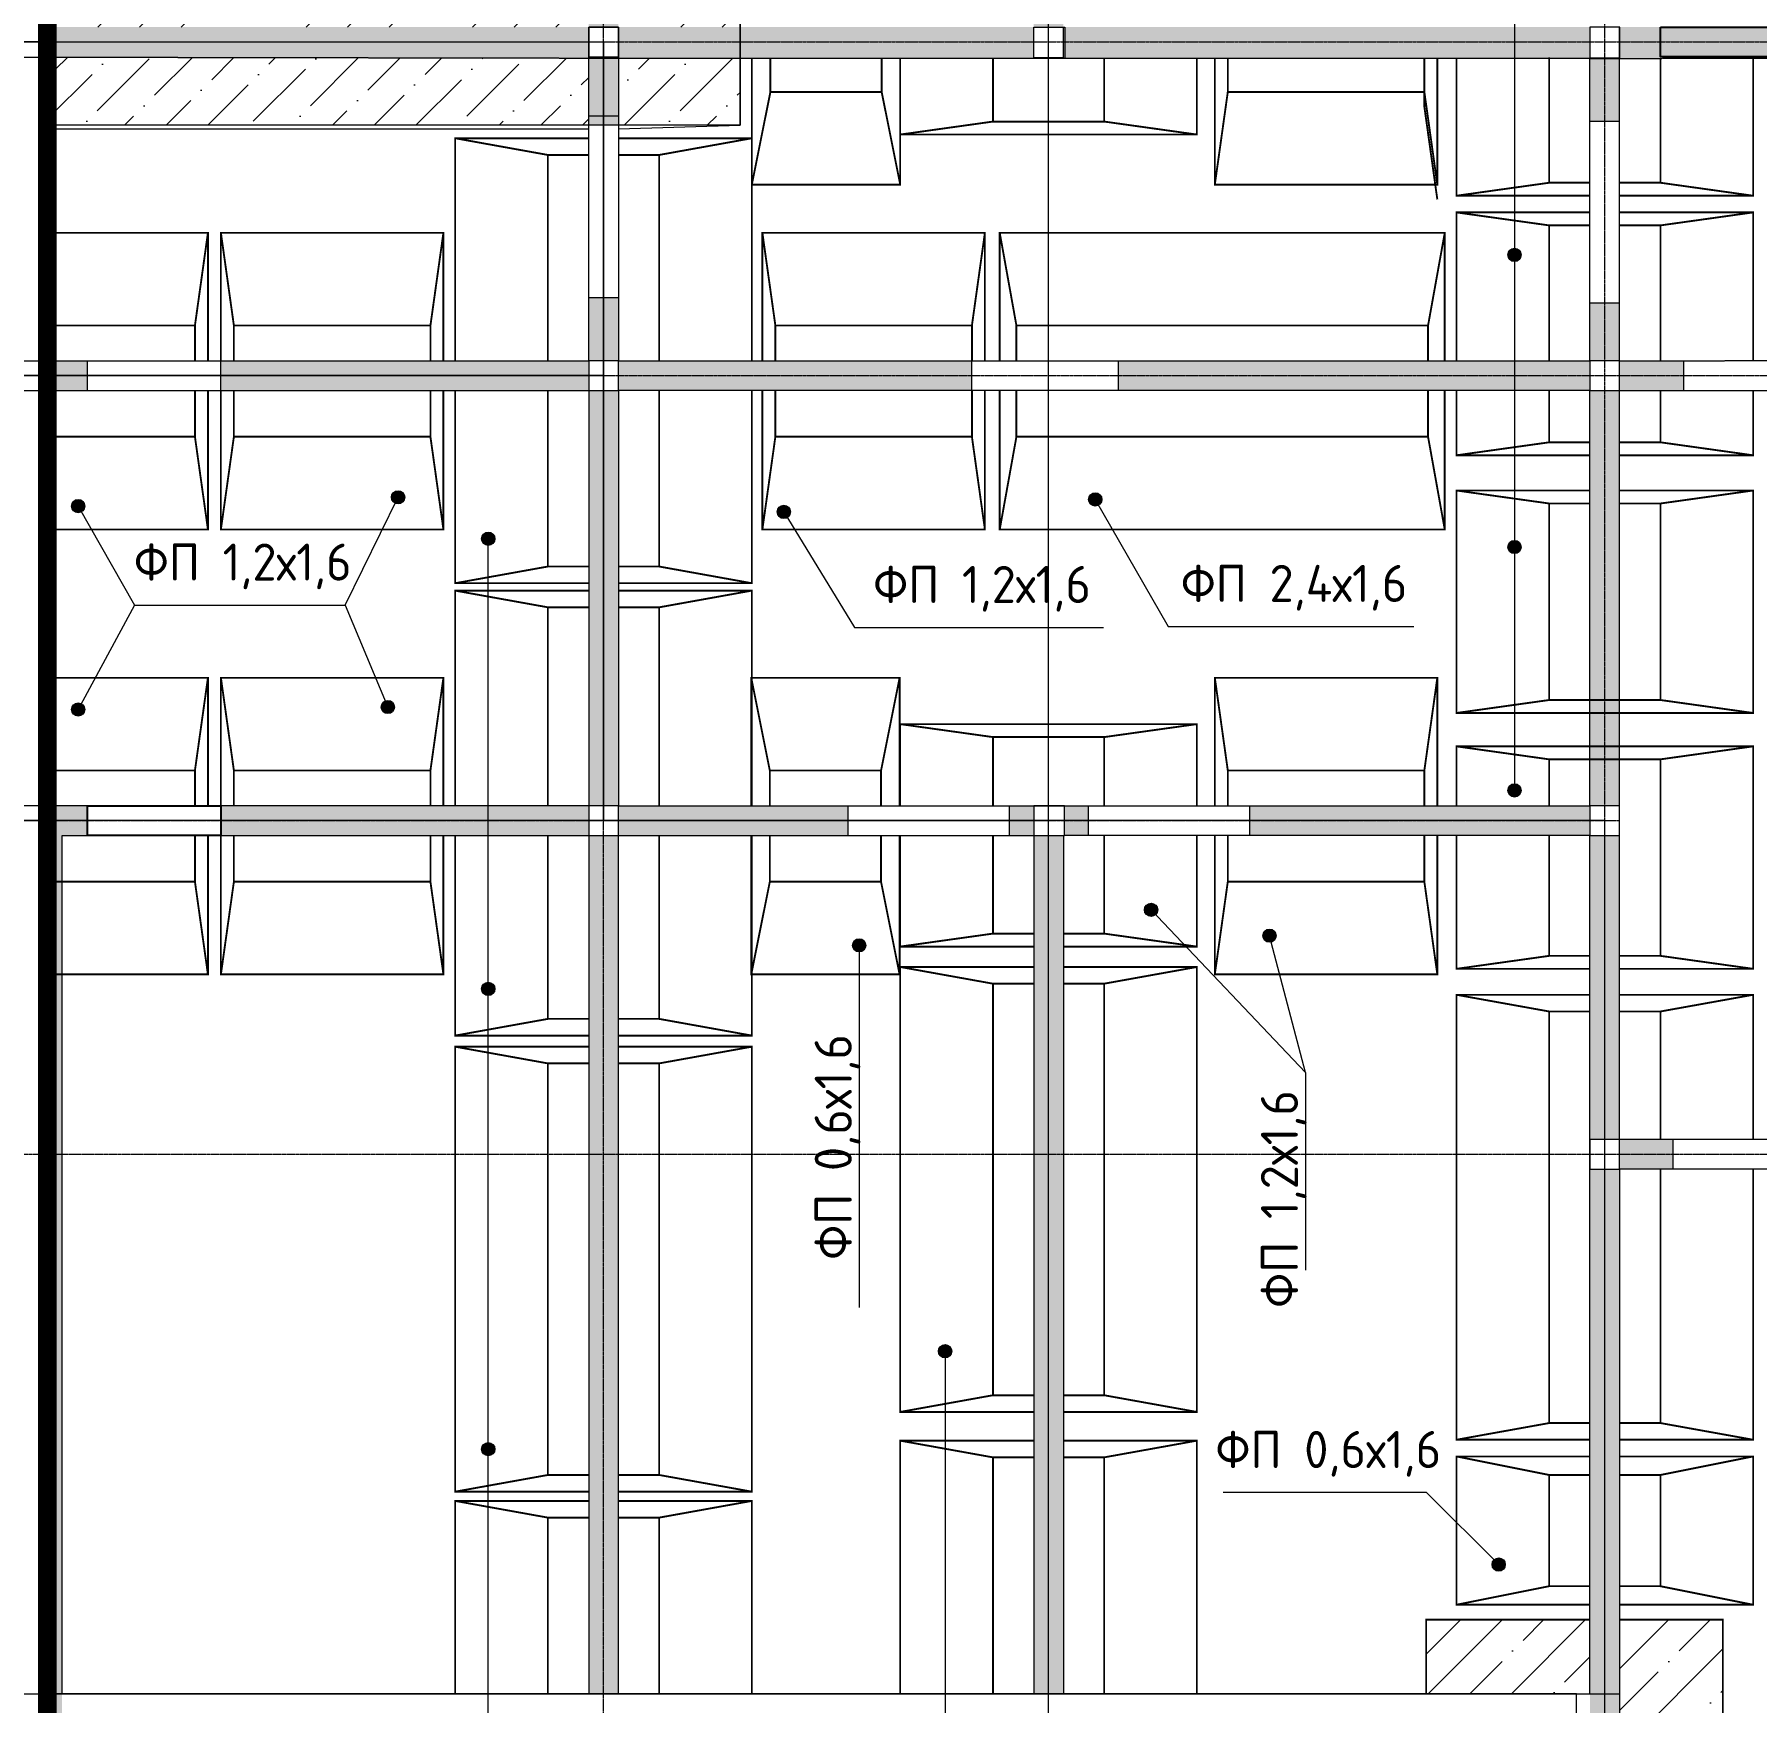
# Model space of a CAD drawing. Header units: millimetres. Extents: x -10163 to 1081624, y -5450 to 230390.
# Drawn here: x 306674 to 315962, y 9712 to 18710 of the extents above; entities that cross this region are included whole.
import ezdxf

# ---------------------------------------------------------------- set-up
doc = ezdxf.new("R2010")
doc.units = ezdxf.units.MM
doc.linetypes.add('HIDDEN', pattern=[0.375, 0.25, -0.125])
doc.linetypes.add('Штрих-пунктир', pattern=[24, 20, -1.5, 1, -1.5])
for name, color, linetype in [('0разрез', 7, 'Continuous'), ('Выноски', 130, 'Continuous'), ('заливка стен', 41, 'Continuous'), ('Кровля', 92, 'Continuous'), ('Оси 2', 253, 'Continuous'), ('Панели', 210, 'Continuous'), ('Перегородки', 150, 'Continuous'), ('Перекрытия', 100, 'Continuous'), ('Стены1', 120, 'Continuous'), ('Стыки', 100, 'Continuous'), ('Фундаменты', 40, 'Continuous')]:
    doc.layers.add(name, color=color, linetype=linetype)
doc.styles.add('ГОСТ', font='GOST Common.ttf', dxfattribs={"height": 400})

msp = doc.modelspace()

# ---------------------------------------------------------------- hatches: boundary and pattern name
at = {"layer": 'Выноски', "lineweight": 9}
h = msp.add_hatch(color=256, dxfattribs=at)
h.dxf.hatch_style = 1
h.paths.add_polyline_path([(314620.69, 17520.878, -1), (314692.179, 17520.878, -1)])
h = msp.add_hatch(color=256, dxfattribs=at)
h.dxf.hatch_style = 1
h.paths.add_polyline_path([(306873.994, 16165.967, -1), (306945.483, 16165.967, -1)])
h = msp.add_hatch(color=256, dxfattribs=at)
h.dxf.hatch_style = 1
h.paths.add_polyline_path([(308599.46, 16213.351, -1), (308670.95, 16213.351, -1)])
h = msp.add_hatch(color=256, dxfattribs=at)
h.dxf.hatch_style = 1
h.paths.add_polyline_path([(310679.595, 16134.594, -1), (310751.084, 16134.594, -1)])
h = msp.add_hatch(color=256, dxfattribs=at)
h.dxf.hatch_style = 1
h.paths.add_polyline_path([(312359.48, 16202.067, -1), (312430.969, 16202.067, -1)])
h = msp.add_hatch(color=256, dxfattribs=at)
h.dxf.hatch_style = 1
h.paths.add_polyline_path([(309085.801, 15990.03, -1), (309157.291, 15990.03, -1)])
h = msp.add_hatch(color=256, dxfattribs=at)
h.dxf.hatch_style = 1
h.paths.add_polyline_path([(314620.69, 15945.229, -1), (314692.179, 15945.229, -1)])
h = msp.add_hatch(color=256, dxfattribs=at)
h.dxf.hatch_style = 1
h.paths.add_polyline_path([(306873.994, 15069.031, -1), (306945.483, 15069.031, -1)])
h = msp.add_hatch(color=256, dxfattribs=at)
h.dxf.hatch_style = 1
h.paths.add_polyline_path([(308543.941, 15082.269, -1), (308615.431, 15082.269, -1)])
h = msp.add_hatch(color=256, dxfattribs=at)
h.dxf.hatch_style = 1
h.paths.add_polyline_path([(314620.69, 14632.578, -1), (314692.179, 14632.578, -1)])
h = msp.add_hatch(color=256, dxfattribs=at)
h.dxf.hatch_style = 1
h.paths.add_polyline_path([(312660.461, 13988.035, -1), (312731.951, 13988.035, -1)])
h = msp.add_hatch(color=256, dxfattribs=at)
h.dxf.hatch_style = 1
h.paths.add_polyline_path([(313299.319, 13848.73, -1), (313370.808, 13848.73, -1)])
h = msp.add_hatch(color=256, dxfattribs=at)
h.dxf.hatch_style = 1
h.paths.add_polyline_path([(311086.365, 13796.775, -1), (311157.854, 13796.775, -1)])
h = msp.add_hatch(color=256, dxfattribs=at)
h.dxf.hatch_style = 1
h.paths.add_polyline_path([(309085.801, 13561.741, -1), (309157.291, 13561.741, -1)])
h = msp.add_hatch(color=256, dxfattribs=at)
h.dxf.hatch_style = 1
h.paths.add_polyline_path([(311549.405, 11607.181, -1), (311620.895, 11607.181, -1)])
h = msp.add_hatch(color=256, dxfattribs=at)
h.dxf.hatch_style = 1
h.paths.add_polyline_path([(309085.801, 11079.376, -1), (309157.291, 11079.376, -1)])
h = msp.add_hatch(color=256, dxfattribs=at)
h.dxf.hatch_style = 1
h.paths.add_polyline_path([(314535.208, 10456.773, -1), (314606.698, 10456.773, -1)])
at = {"layer": 'заливка стен', "lineweight": 9}
h = msp.add_hatch(dxfattribs=at)
h.set_pattern_fill('ANSI35', color=256, scale=50)
h.paths.add_polyline_path([(315063.24, 10160), (314180, 10160), (314180, 9759.862), (315063.24, 9759.862)])
h.paths.add_polyline_path([(315780, 10160), (315223.24, 10160), (315223.24, 9414.951), (315223.24, 8550), (315780, 8550)])
h.paths.add_polyline_path([(315143.24, 8100), (314773.24, 8100), (314773.24, 8470), (314180, 8470), (314180, 7760), (315143.24, 7760)])
h.paths.add_polyline_path([(315780, 8100), (315143.24, 8100), (315143.24, 7760), (315780, 7760)])
h.paths.add_polyline_path([(314653.24, 8470), (314653.24, 9459.862), (314180, 9459.862), (314180, 8470)])
at = {"layer": 'Перегородки', "lineweight": 9}
h = msp.add_hatch(color=256, dxfattribs=at)
h.dxf.hatch_style = 1
h.paths.add_polyline_path([(307687.518, 21151.712), (306968.042, 21151.712), (306968.042, 21070), (307687.518, 21070)])
h.paths.add_polyline_path([(307687.518, 21070), (306968.042, 21070), (306968.042, 20991.806), (307687.518, 20991.806)])
h.paths.add_polyline_path([(309663.24, 21070), (307688.382, 21070), (307688.382, 20990), (309663.24, 20990)])
h.paths.add_polyline_path([(312063.24, 21155.728), (311199.729, 21156.167), (311199.729, 21070), (312063.24, 21070)])
h.paths.add_polyline_path([(312063.24, 21070), (311199.729, 21070), (311199.729, 20996.533), (312063.24, 20996.533)])
h.paths.add_polyline_path([(309663.24, 21150), (307688.382, 21152.588), (307688.382, 21070), (309663.24, 21070)])
h.paths.add_polyline_path([(306968.653, 21153.531), (306743.24, 21153.826), (306743.24, 21070), (306968.653, 21070)])
h.paths.add_polyline_path([(306968.653, 21070), (306743.24, 21070), (306743.24, 20993.531), (306968.653, 20993.531)])
h.paths.add_polyline_path([(315223.24, 30325.049), (315143.24, 30325.073), (315143.24, 29470), (315223.24, 29470)])
h.paths.add_polyline_path([(315143.24, 30325.073), (315063.24, 30325.097), (315063.24, 29470), (315143.24, 29470)])
h.paths.add_polyline_path([(318143.24, 31190), (318063.24, 31190), (318063.24, 31020), (318143.24, 31020)])
h.paths.add_polyline_path([(318223.24, 31190), (318143.24, 31190), (318143.24, 31020), (318223.24, 31020)])
h.paths.add_polyline_path([(318143.24, 30300), (318063.24, 30300), (318063.24, 29470), (318143.24, 29470)])
h.paths.add_polyline_path([(318223.24, 30300), (318143.24, 30300), (318143.24, 29470), (318223.24, 29470)])
h.paths.add_polyline_path([(318143.24, 23580), (318063.24, 23580), (318063.24, 22950), (318143.24, 22950)])
h.paths.add_polyline_path([(318223.24, 23580), (318143.24, 23580), (318143.24, 22950), (318223.24, 22950)])
h.paths.add_polyline_path([(316700, 22870), (316440, 22870), (316440, 22790), (316700, 22790)])
h.paths.add_polyline_path([(316700, 22950), (316440, 22950), (316440, 22870), (316700, 22870)])
h.paths.add_polyline_path([(313226.479, 25190), (315063.24, 25190), (315063.24, 25270), (313226.479, 25270)])
h.paths.add_polyline_path([(315063.24, 25270), (315063.24, 25350), (313226.479, 25350), (313226.479, 25270)])
h.paths.add_polyline_path([(315223.24, 25350), (315223.24, 26990), (315143.24, 26990), (315143.24, 25350)])
h.paths.add_polyline_path([(315223.24, 27070), (315223.24, 26990), (315510, 26990), (315510, 27070)])
h.paths.add_polyline_path([(315223.24, 27150), (315223.24, 27070), (315510, 27070), (315510, 27150)])
h.paths.add_polyline_path([(315143.24, 27150), (315223.24, 27150), (315223.24, 29470), (315143.24, 29470)])
h.paths.add_polyline_path([(315063.24, 27150), (315143.24, 27150), (315143.24, 29470), (315063.24, 29470)])
h.paths.add_polyline_path([(315143.24, 26990), (315063.24, 26990), (315063.24, 25350), (315143.24, 25350)])
h.paths.add_polyline_path([(318223.24, 24420), (318223.24, 26990), (318143.24, 26990), (318143.24, 24420)])
h.paths.add_polyline_path([(318223.24, 27070), (318223.24, 26990), (320400, 26990), (320400, 27070)])
h.paths.add_polyline_path([(318063.24, 27150), (318143.24, 27150), (318143.24, 29470), (318063.24, 29470)])
h.paths.add_polyline_path([(318063.24, 27070), (318063.24, 27150), (316230, 27150), (316230, 27070)])
h.paths.add_polyline_path([(318063.24, 26990), (318063.24, 27070), (316230, 27070), (316230, 26990)])
h.paths.add_polyline_path([(318143.24, 26990), (318063.24, 26990), (318063.24, 24420), (318143.24, 24420)])
h.paths.add_polyline_path([(318223.24, 27150), (318223.24, 27070), (320400, 27070), (320400, 27150)])
h.paths.add_polyline_path([(318143.24, 27150), (318223.24, 27150), (318223.24, 29470), (318143.24, 29470)])
h.paths.add_polyline_path([(309823.24, 22450), (309823.24, 22790), (309743.24, 22790), (309743.24, 22450)])
h.paths.add_polyline_path([(309823.24, 22870), (309823.24, 22790), (311730, 22790), (311730, 22870)])
h.paths.add_polyline_path([(309663.24, 22790), (309663.24, 22870), (306743.24, 22870), (306743.24, 22790)])
h.paths.add_polyline_path([(309743.24, 22790), (309663.24, 22790), (309663.24, 22450), (309743.24, 22450)])
h.paths.add_polyline_path([(315223.24, 22790), (315143.24, 22790), (315143.24, 22480.041), (315223.24, 22480)])
h.paths.add_polyline_path([(315223.24, 22870), (315223.24, 22790), (315570, 22790), (315570, 22870)])
h.paths.add_polyline_path([(315223.24, 22950), (315223.24, 22870), (315570, 22870), (315570, 22950)])
h.paths.add_polyline_path([(315063.24, 22870), (315063.24, 22950), (312520, 22950), (312520, 22870)])
h.paths.add_polyline_path([(312520, 22790), (315063.24, 22790), (315063.24, 22870), (312520, 22870)])
h.paths.add_polyline_path([(315143.24, 22790), (315063.24, 22790), (315063.082, 22480.081), (315143.24, 22480.041)])
h.paths.add_polyline_path([(315223.098, 21070), (315223.098, 20990), (316700, 20990), (316700, 21070)])
h.paths.add_polyline_path([(315143.24, 21156.841), (315223.098, 21156.841), (315223.098, 21070), (316700, 21070), (316700, 21157.368), (315223.24, 21157.368), (315223.24, 21500), (315143.24, 21500.041)])
h.paths.add_polyline_path([(315143.24, 22950), (315223.24, 22950), (315223.24, 25190), (315143.24, 25190)])
h.paths.add_polyline_path([(312222.822, 21155.647), (312222.822, 21070), (315063.24, 21070), (315063.24, 21156.841), (315143.24, 21156.841), (315143.24, 21500.041), (315062.584, 21500.082), (315062.408, 21154.203)])
h.paths.add_polyline_path([(312143.24, 21155.647), (312222.822, 21155.647), (312143.24, 21155.687)])
h.paths.add_polyline_path([(315063.24, 25190), (315063.24, 22950), (315143.24, 22950), (315143.24, 25190)])
h.paths.add_polyline_path([(309823.24, 21070), (309823.24, 20990), (310480, 20990), (310480, 21070)])
h.paths.add_polyline_path([(309743.24, 21150), (309823.24, 21150), (309823.24, 21070), (310480, 21070), (310480, 21156.533), (309823.24, 21156.867), (309823.24, 21470), (309743.24, 21470)])
h.paths.add_polyline_path([(309663.24, 21150), (309743.24, 21150), (309743.24, 21470), (309663.24, 21470)])
h.paths.add_polyline_path([(309823.24, 18750), (309823.24, 18670), (310480, 18670), (310480, 18750)])
h.paths.add_polyline_path([(309743.24, 18750), (309823.24, 18750), (309823.24, 20990), (309743.24, 20990)])
h.paths.add_polyline_path([(309663.24, 20990), (309663.24, 18750), (309743.24, 18750), (309743.24, 20990)])
h.paths.add_polyline_path([(309663.24, 18670), (309663.24, 18750), (306743.24, 18750), (306743.24, 18670)])
h.paths.add_polyline_path([(315223.098, 18750), (315223.098, 18670), (316700, 18670), (316700, 18750)])
h.paths.add_polyline_path([(312063.24, 18750), (312143.24, 18750), (312143.24, 20990), (312063.24, 20990)])
h.paths.add_polyline_path([(312063.24, 18670), (312063.24, 18750), (310480, 18750), (310480, 18670)])
h.paths.add_polyline_path([(312143.24, 18750), (312222.822, 18750), (312222.822, 18670), (315063.24, 18670), (315063.24, 18750), (312223.24, 18750), (312223.24, 20990), (315063.24, 20990), (315063.24, 21070), (312222.822, 21070), (312222.822, 20990), (312143.24, 20990)])
h = msp.add_hatch(color=256, dxfattribs=at)
h.dxf.hatch_style = 1
h.paths.add_polyline_path([(309823.24, 18670), (309823.24, 18590), (309743.24, 18590), (309743.24, 18220), (309823.24, 18220), (309823.24, 18580.829), (310480, 18580.829), (310480, 18670)])
h.paths.add_polyline_path([(309743.24, 18590), (309663.24, 18590), (309663.24, 18670), (306743.24, 18670), (306743.24, 18585.94), (309663.24, 18580.829), (309663.24, 18220), (309743.24, 18220)])
h = msp.add_hatch(color=256, dxfattribs=at)
h.dxf.hatch_style = 1
h.paths.add_polyline_path([(307679.729, 16950), (306960, 16950), (306960, 16870), (307679.729, 16870)], flags=16)
h.paths.add_polyline_path([(307679.729, 16870), (306960, 16870), (306960, 16790), (307679.729, 16790)], flags=16)
h.paths.add_polyline_path([(316700, 16950), (316440, 16949.594), (316440, 16870), (316700, 16870)])
h.paths.add_polyline_path([(316700, 16870), (316440, 16870), (316440, 16790), (316700, 16790)])
h.paths.add_polyline_path([(306960, 14550), (306743.24, 14550), (306743.24, 14470), (306960, 14470)])
h.paths.add_polyline_path([(306960, 14470), (306743.24, 14470), (306743.24, 14140), (306823.24, 14140), (306823.24, 14390), (306960, 14390)])
h.paths.add_polyline_path([(306823.24, 14140), (306743.24, 14140), (306743.24, 13640), (306823.24, 13640)])
h.paths.add_polyline_path([(306823.24, 13640), (306743.24, 13640), (306743.24, 12670), (306823.24, 12670)])
h.paths.add_polyline_path([(306823.24, 12670), (306743.24, 12670), (306743.24, 9414.951), (306823.24, 9414.951)])
h.paths.add_polyline_path([(309823.24, 12670), (309743.24, 12670), (309743.24, 9759.862), (309823.24, 9759.862)])
h.paths.add_polyline_path([(309743.24, 12670), (309663.24, 12670), (309663.24, 9759.862), (309743.24, 9759.862)])
h.paths.add_polyline_path([(312143.24, 12670), (312063.24, 12670), (312063.24, 9759.862), (312143.24, 9759.862)])
h.paths.add_polyline_path([(312223.24, 12670), (312143.24, 12670), (312143.24, 9759.862), (312223.24, 9759.862)])
h.paths.add_polyline_path([(315143.24, 14870), (315063.24, 14870), (315063.24, 14800), (315143.24, 14800)])
h.paths.add_polyline_path([(315143.24, 15050), (315063.24, 15050), (315063.24, 14870), (315143.24, 14870)])
h.paths.add_polyline_path([(315143.24, 15120), (315063.24, 15120), (315063.24, 15050), (315143.24, 15050)])
h.paths.add_polyline_path([(315223.24, 15120), (315143.24, 15120), (315143.24, 15050), (315223.24, 15050)])
h.paths.add_polyline_path([(315223.24, 15050), (315143.24, 15050), (315143.24, 14870), (315223.24, 14870)])
h.paths.add_polyline_path([(315223.24, 14870), (315143.24, 14870), (315143.24, 14800), (315223.24, 14800)])
h.paths.add_polyline_path([(318143.24, 16790), (318063.24, 16790), (318063.24, 16160), (318143.24, 16160)])
h.paths.add_polyline_path([(318223.24, 16790), (318143.24, 16790), (318143.24, 16160), (318223.24, 16160)])
h.paths.add_polyline_path([(318143.24, 8720), (318063.24, 8720), (318063.24, 8550), (318143.24, 8550)])
h.paths.add_polyline_path([(318223.24, 8720), (318143.24, 8720), (318143.24, 8550), (318223.24, 8550)])
h.paths.add_polyline_path([(309836.62, 8470), (309743.24, 8470), (309743.24, 7455.049), (309836.62, 7455.049)])
h.paths.add_polyline_path([(309836.62, 9459.862), (309743.24, 9459.862), (309743.24, 8470), (309836.62, 8470)])
h.paths.add_polyline_path([(309743.24, 9459.862), (309649.859, 9459.862), (309649.859, 8470), (309743.24, 8470)])
h.paths.add_polyline_path([(309743.24, 8470), (309649.859, 8470), (309649.859, 7455.049), (309743.24, 7455.049)])
h.paths.add_polyline_path([(315223.098, 18670), (315223.098, 18583.159), (315143.24, 18583.159), (315143.24, 18239.959), (315223.24, 18240), (315223.24, 18580.829), (316700, 18582.632), (316700, 18670)])
h.paths.add_polyline_path([(312143.24, 18584.353), (312063.24, 18584.353), (312063.24, 18670), (310480, 18670), (310480, 18580.829), (312143.24, 18580.829)])
h.paths.add_polyline_path([(312222.822, 18670), (312222.822, 18584.353), (312143.24, 18584.353), (312143.24, 18580.829), (315063.24, 18580.829), (315063.24, 18239.919), (315143.24, 18239.959), (315143.24, 18583.159), (315063.24, 18583.159), (315063.24, 18670)])
h.paths.add_polyline_path([(309823.24, 16870), (309823.24, 16790), (311730, 16790), (311730, 16870)])
h.paths.add_polyline_path([(309823.24, 16950), (309823.24, 16870), (311730, 16870), (311730, 16950)])
h.paths.add_polyline_path([(309743.24, 16950), (309823.24, 16950), (309823.24, 17290), (309743.24, 17290)])
h.paths.add_polyline_path([(309663.24, 16790), (309663.24, 16870), (306743.24, 16870), (306743.24, 16790)])
h.paths.add_polyline_path([(309663.24, 17290), (309663.24, 16950), (309743.24, 16950), (309743.24, 17290)])
h.paths.add_polyline_path([(309663.24, 16870), (309663.24, 16950), (306743.24, 16950), (306743.24, 16870)])
h.paths.add_polyline_path([(315223.24, 16790), (315143.24, 16790), (315143.24, 15120), (315223.24, 15120)])
h.paths.add_polyline_path([(315223.24, 16870), (315223.24, 16790), (315570, 16790), (315570, 16870)])
h.paths.add_polyline_path([(315223.24, 16947.696), (315223.24, 16870), (315570, 16870), (315570, 16948.237)])
h.paths.add_polyline_path([(315143.24, 16950), (315223.24, 16950), (315223.24, 17260), (315143.24, 17259.959)])
h.paths.add_polyline_path([(315063.24, 16950), (315143.24, 16950), (315143.24, 17259.959), (315063.24, 17259.919)])
h.paths.add_polyline_path([(315063.24, 16870), (315063.24, 16950), (312520, 16950), (312520, 16870)])
h.paths.add_polyline_path([(312520, 16790), (315063.24, 16790), (315063.24, 16870), (312520, 16870)])
h.paths.add_polyline_path([(315143.24, 16790), (315063.24, 16790), (315063.24, 15120), (315143.24, 15120)])
h.paths.add_polyline_path([(309663.24, 14390), (309663.24, 14470), (307679.729, 14470), (307679.729, 14390)])
h.paths.add_polyline_path([(309743.24, 14390), (309663.24, 14390), (309663.24, 12670), (309743.24, 12670)])
h.paths.add_polyline_path([(309663.24, 14550), (309743.24, 14550), (309743.24, 16790), (309663.24, 16790)])
h.paths.add_polyline_path([(309663.24, 14470), (309663.24, 14550), (307679.729, 14550), (307679.729, 14470)])
h.paths.add_polyline_path([(309823.24, 14390), (309743.24, 14390), (309743.24, 12670), (309823.24, 12670)])
h.paths.add_polyline_path([(309823.24, 14470), (309823.24, 14390), (311060, 14390), (311060, 14470)])
h.paths.add_polyline_path([(309823.24, 14550), (309823.24, 14470), (311060, 14470), (311060, 14550)])
h.paths.add_polyline_path([(309743.24, 14550), (309823.24, 14550), (309823.24, 16790), (309743.24, 16790)])
h.paths.add_polyline_path([(312223.24, 14390), (312143.24, 14390), (312143.24, 12670), (312223.24, 12670)])
h.paths.add_polyline_path([(312230, 14470), (312230, 14390), (312356.479, 14390), (312356.479, 14470)])
h.paths.add_polyline_path([(312063.24, 14470), (312063.24, 14550), (311930, 14550), (311930, 14470)])
h.paths.add_polyline_path([(311930, 14390), (312063.24, 14390), (312063.24, 14470), (311930, 14470)])
h.paths.add_polyline_path([(312143.24, 14390), (312063.24, 14390), (312063.24, 12670), (312143.24, 12670)])
h.paths.add_polyline_path([(312230, 14550), (312230, 14470), (312356.479, 14470), (312356.479, 14550)])
h.paths.add_polyline_path([(315143.24, 14550), (315223.24, 14550), (315223.24, 14800), (315143.24, 14800)])
h.paths.add_polyline_path([(315063.24, 14550), (315143.24, 14550), (315143.24, 14800), (315063.24, 14800)])
h.paths.add_polyline_path([(315063.24, 14470), (315063.24, 14550), (313226.479, 14550), (313226.479, 14470)])
h.paths.add_polyline_path([(315063.24, 14390), (315063.24, 14470), (313226.479, 14470), (313226.479, 14390)])
h.paths.add_polyline_path([(315223.24, 12750), (315223.24, 12670), (315510, 12670), (315510, 12750)])
h.paths.add_polyline_path([(315143.24, 12750), (315223.24, 12750), (315223.24, 14390), (315143.24, 14390)])
h.paths.add_polyline_path([(315063.24, 12750), (315143.24, 12750), (315143.24, 14390), (315063.24, 14390)])
h.paths.add_polyline_path([(315143.24, 12590), (315063.24, 12590), (315063.24, 9414.951), (315143.24, 9414.951)])
h.paths.add_polyline_path([(315223.24, 12590), (315143.24, 12590), (315143.24, 9414.951), (315223.24, 9414.951)])
h.paths.add_polyline_path([(315223.24, 12670), (315223.24, 12590), (315510, 12590), (315510, 12670)])
h.paths.add_polyline_path([(318223.24, 12590), (318143.24, 12590), (318143.24, 9440), (318223.24, 9440)])
h.paths.add_polyline_path([(318223.24, 12670), (318223.24, 12590), (320400, 12590), (320400, 12670)])
h.paths.add_polyline_path([(318063.24, 12750), (318143.24, 12750), (318143.24, 15320), (318063.24, 15320)])
h.paths.add_polyline_path([(318063.24, 12670), (318063.24, 12750), (316230, 12750), (316230, 12670)])
h.paths.add_polyline_path([(318063.24, 12590), (318063.24, 12670), (316230, 12670), (316230, 12590)])
h.paths.add_polyline_path([(318143.24, 12590), (318063.24, 12590), (318063.24, 9440), (318143.24, 9440)])
h.paths.add_polyline_path([(318223.24, 12750), (318223.24, 12670), (320400, 12670), (320400, 12750)])
h.paths.add_polyline_path([(318143.24, 12750), (318223.24, 12750), (318223.24, 15320), (318143.24, 15320)])
at = {"layer": 'Фундаменты', "lineweight": 9}
h = msp.add_hatch(dxfattribs=at)
h.set_pattern_fill('ANSI36', color=256, scale=50)
h.paths.add_polyline_path([(309663.24, 21520), (306743.24, 21520), (306743.24, 21153.826), (309663.24, 21150)])
h.paths.add_polyline_path([(310480, 21520), (309823.24, 21520), (309823.24, 21156.867), (310480, 21156.751)])
h.paths.add_polyline_path([(310480, 20990), (309823.24, 20990), (309823.24, 18750), (310480, 18750)])
h.paths.add_polyline_path([(310480, 18580.829), (309823.24, 18580.829), (309823.24, 18220), (310480, 18220)])
h.paths.add_polyline_path([(309663.24, 18580.829), (306743.24, 18585.94), (306743.24, 18220), (309663.24, 18220)])
h.paths.add_polyline_path([(309663.24, 20990), (306743.24, 20990), (306743.24, 18750), (309663.24, 18750)])
h.paths.add_polyline_path([(306958.333, 19577.727), (309646.818, 19577.727), (309646.818, 20351.97), (306958.333, 20351.97)], flags=16)

# ---------------------------------------------------------------- linework, layer by layer
at = {"layer": '0разрез'}
for points in [[(315443.24, 18750), (316162.969, 18750), (316162.969, 18590), (315443.24, 18590)], [(306960, 14550), (307679.729, 14550), (307679.729, 14390), (306960, 14390)]]:
    msp.add_lwpolyline(points, close=True, dxfattribs=at)
at = {"layer": 'Выноски', "lineweight": 9}
for p, q in [((314656.435, 21623.935), (314656.435, 14632.578)), ((306909.738, 16165.967), (307212.96, 15632.438)), ((308349.064, 15632.438), (308635.205, 16213.351)), ((312395.224, 16202.067), (312788.341, 15517.322)), ((310715.339, 16134.594), (311097.224, 15511.589)), ((309121.546, 8879.641), (309121.546, 15990.03)), ((307212.96, 15632.438), (306909.738, 15069.031)), ((307212.96, 15632.438), (308349.064, 15632.438)), ((308349.064, 15632.438), (308579.686, 15082.269)), ((311097.224, 15511.589), (312439.438, 15511.589)), ((312788.341, 15517.322), (314113.706, 15517.322)), ((312696.206, 13988.035), (313528.504, 13110.754)), ((313528.504, 13110.754), (313335.064, 13848.73)), ((311122.11, 13796.775), (311122.11, 11843.997)), ((313528.504, 13110.754), (313528.504, 12044.599)), ((311585.15, 11607.181), (311585.15, 8979.274)), ((314182.018, 10845.708), (313084.334, 10845.708)), ((314570.953, 10456.773), (314182.018, 10845.708))]:
    msp.add_line(p, q, dxfattribs=at)
for centre in [(314656.435, 17520.878), (306909.738, 16165.967), (308635.205, 16213.351), (310715.339, 16134.594), (312395.224, 16202.067), (309121.546, 15990.03), (314656.435, 15945.229), (306909.738, 15069.031), (308579.686, 15082.269), (314656.435, 14632.578), (312696.206, 13988.035), (313335.064, 13848.73), (311122.11, 13796.775), (309121.546, 13561.741), (311585.15, 11607.181), (309121.546, 11079.376), (314570.953, 10456.773)]:
    msp.add_circle(centre, 35.745, dxfattribs=at)
at = {"layer": 'Кровля', "lineweight": 9, "const_width": 100}
msp.add_lwpolyline([(306743.24, 32284.951), (306743.24, 7455.049)], dxfattribs=at)
at = {"layer": 'Оси 2', "linetype": 'Штрих-пунктир', "lineweight": 9}
for p, q in [((306743.24, 5368.318), (306743.24, 34020)), ((309743.24, 5368.318), (309743.24, 34020)), ((315143.24, 5368.318), (315143.24, 34020)), ((306743.24, 5368.318), (306743.24, 33970)), ((309743.24, 5368.318), (309743.24, 33970)), ((315143.24, 5368.318), (315143.24, 33970)), ((287370, 18670), (323790, 18670)), ((287370, 18670), (323790, 18670)), ((287370, 16870), (323790, 16870)), ((287370, 16870), (323790, 16870)), ((287370, 14470), (315223.24, 14470)), ((287370, 14470), (315223.24, 14470)), ((287370, 12670), (323790, 12670)), ((287370, 12670), (323790, 12670))]:
    msp.add_line(p, q, dxfattribs=at)
at = {"layer": 'Оси 2', "linetype": 'Continuous', "lineweight": 9}
for q in [(312143.24, 34020), (312143.24, 33970)]:
    msp.add_line((312143.24, 5368.318), q, dxfattribs=at)
at = {"layer": 'Панели', "linetype": 'Continuous', "lineweight": 9}
for p, q in [((309743.24, 14470), (312143.24, 14470)), ((309743.24, 14470), (312143.24, 14470)), ((315143.24, 9414.951), (315143.24, 14470))]:
    msp.add_line(p, q, dxfattribs=at)
for points in [[(304343.24, 16870), (304343.24, 18670), (309743.24, 18670), (309743.24, 16870)], [(304343.24, 14470), (304343.24, 16870), (309743.24, 16870), (309743.24, 14470)], [(306743.24, 14470), (306743.24, 7455.049), (304343.24, 7455.049), (304343.24, 14470)]]:
    msp.add_lwpolyline(points, close=True, dxfattribs=at)
for points in [[(309743.24, 16870), (309743.24, 18670)], [(315143.24, 14470), (309743.24, 14470), (309743.24, 16870)], [(306743.24, 7455.049), (306743.24, 14470)]]:
    msp.add_lwpolyline(points, dxfattribs=at)
at = {"layer": 'Перегородки', "lineweight": 9}
for p, q in [((309823.24, 18270), (309663.24, 18270)), ((315223.24, 18240), (315062.584, 18239.918)), ((309823.24, 17290), (309663.24, 17290)), ((315223.24, 17260), (315063.082, 17259.919)), ((306960, 16790), (306960, 16950)), ((307679.729, 16790), (307679.729, 16950)), ((311730, 16790), (311730, 16950)), ((312520, 16790), (312520, 16950)), ((315570, 16790), (315570, 16950)), ((306960, 14390), (306960, 14550)), ((307679.729, 14390), (307679.729, 14550)), ((311060, 14550), (311060, 14390)), ((311930, 14550), (311930, 14390)), ((312356.479, 14550), (312356.479, 14390)), ((313226.479, 14550), (313226.479, 14390)), ((315510, 12750), (315510, 12590))]:
    msp.add_line(p, q, dxfattribs=at)
at = {"layer": 'Перегородки', "linetype": 'HIDDEN', "lineweight": 9, "ltscale": 10}
for points in [[(309663.24, 18580.829), (304423.24, 18590), (304423.24, 16950), (309663.24, 16950), (309663.24, 18590)], [(315063.24, 18580.829), (309823.24, 18580.829), (309823.24, 16950), (315063.24, 16950), (315063.24, 18580.829)], [(316700, 16950), (315223.24, 16947.696), (315223.24, 18580.829), (316700, 18582.632)], [(318063.24, 16790), (318063.24, 12750), (315223.24, 12750), (315223.24, 16790), (316700, 16790)], [(318063.24, 8550), (318063.24, 12590), (315223.24, 12590), (315223.24, 9414.951)]]:
    msp.add_lwpolyline(points, dxfattribs=at)
for points in [[(309663.24, 16790), (309663.24, 14550), (304423.24, 14550), (304423.24, 16790)], [(315063.24, 14550), (315063.24, 16790), (309823.24, 16790), (309823.24, 14550)], [(309663.24, 14390), (309663.24, 9759.862), (306823.24, 9759.862), (306823.24, 14390)], [(312063.24, 14390), (312063.24, 9759.862), (309823.24, 9759.862), (309823.24, 14390)], [(315063.24, 9759.862), (315063.24, 14390), (312223.24, 14390), (312223.24, 9759.862)]]:
    msp.add_lwpolyline(points, close=True, dxfattribs=at)
at = {"layer": 'Перекрытия', "lineweight": 9, "const_width": 10}
for points in [[(304343.24, 18670), (306743.24, 18670), (306743.24, 16870), (304343.24, 16870)], [(304343.24, 16870), (306743.24, 16870), (306743.24, 14470), (304343.24, 14470)]]:
    msp.add_lwpolyline(points, close=True, dxfattribs=at)
at = {"layer": 'Стены1', "lineweight": 9}
msp.add_lwpolyline([(298863.24, 31190), (292893.24, 31190), (292893.24, 31190), (291093.24, 31190), (291093.24, 31190), (290623.24, 31190), (290623.24, 22950), (293623.24, 22950), (293623.24, 16790), (290623.24, 16790), (290623.24, 8550), (291093.24, 8550), (291093.24, 8550), (292893.24, 8550), (292893.24, 8550), (298863.24, 8550), (298863.24, 9759.862), (315223.24, 9759.862)], dxfattribs=at)
at = {"layer": 'Стыки', "lineweight": 9}
for points in [[(309663.24, 18750), (309823.24, 18750), (309823.24, 18580.829), (309663.24, 18580.829)], [(309663.24, 18590), (309823.24, 18590), (309823.24, 18750), (309663.24, 18750)], [(312063.24, 18750), (312230.444, 18750), (312230.444, 18580.829), (312063.24, 18580.829)], [(312063.24, 18750), (312222.822, 18750), (312222.822, 18584.353), (312063.24, 18584.353)], [(315062.409, 18583.159), (315223.098, 18583.159), (315223.098, 18750), (315062.409, 18750)], [(315063.24, 18580.829), (315223.977, 18580.829), (315223.977, 18750), (315063.24, 18750)], [(309823.24, 16950), (309663.24, 16950), (309663.24, 16790), (309823.24, 16790)], [(315223.24, 16950), (315063.24, 16950), (315063.24, 16790), (315223.24, 16790)], [(309663.24, 14390), (309823.24, 14390), (309823.24, 14550), (309663.24, 14550)], [(312063.24, 14390), (312230, 14390), (312230, 14550), (312063.24, 14550)], [(315063.24, 14390), (315223.24, 14390), (315223.24, 14550), (315063.24, 14550)], [(315223.24, 12750), (315063.24, 12750), (315063.24, 12590), (315223.24, 12590)]]:
    msp.add_lwpolyline(points, close=True, dxfattribs=at)
at = {"layer": 'Фундаменты', "lineweight": 9}
for points in [[(309823.24, 21540), (310480, 21540), (310480, 18220), (306743.24, 18220), (306743.24, 21540), (309663.24, 21540)], [(309823.24, 18200), (310480, 18220), (310480, 21540), (306743.24, 21520), (306743.24, 18200), (309663.24, 18200)]]:
    msp.add_lwpolyline(points, dxfattribs=at)
at = {"layer": 'Фундаменты', "lineweight": 9, "const_width": 10}
for points in [[(310643.24, 18580.829), (310643.24, 18400), (310543.24, 17900)], [(310543.24, 18580.829), (310543.24, 17900), (311343.24, 17900), (311343.24, 18580.829)], [(311243.24, 18580.829), (311243.24, 18400), (310643.24, 18400), (310643.24, 18580.829)], [(311243.24, 18580.829), (311243.24, 18400), (311343.24, 17900)], [(311343.24, 18580.829), (311343.24, 18170), (312943.24, 18170), (312943.24, 18580.829)], [(311843.24, 18580.829), (311843.24, 18240)], [(312443.24, 18580.829), (312443.24, 18240)], [(313110, 18580.829), (313110, 18400), (313040, 17900)], [(313040, 18580.829), (313040, 17900), (314240, 17900), (314240, 18580.829)], [(314240, 17820), (314170, 18320), (314170, 18585.343)], [(314170, 18580.829), (314170, 18400), (314240, 17900)], [(315062.787, 17840), (314343.24, 17840), (314343.24, 18585.431)], [(314843.24, 17910), (314843.24, 18585.686)], [(314843.24, 18580.829), (314843.24, 17950)], [(315943.24, 18582.632), (315943.24, 17840), (315223.24, 17840)], [(315443.24, 17910), (315443.24, 18582.632)], [(315443.24, 18581.098), (315443.24, 17950)], [(314170, 18400), (313110, 18400)], [(311343.24, 18170), (311843.24, 18240), (312443.24, 18240), (312943.24, 18170)], [(308943.24, 16950), (308943.24, 18150), (309663.24, 18150)], [(308943.24, 18150), (309443.24, 18060), (309663.24, 18060)], [(309823.24, 18150), (310543.24, 18150), (310543.24, 16950)], [(309823.24, 18060), (310043.24, 18060), (310543.24, 18150)], [(309443.24, 16950), (309443.24, 18060)], [(310043.24, 16950), (310043.24, 18060)], [(314343.24, 17840), (314843.24, 17910), (315062.752, 17910)], [(315223.24, 17910), (315443.24, 17910), (315943.24, 17840)], [(315063.24, 17750), (314343.24, 17750), (314343.24, 16950)], [(314343.24, 17750), (314843.24, 17680), (315063.24, 17680)], [(315223.24, 17680), (315443.24, 17680), (315943.24, 17750)], [(315943.24, 16948.819), (315943.24, 17750), (315223.24, 17750)], [(314843.24, 17680), (314843.24, 16950)], [(315443.24, 17680), (315443.24, 16948.039)], [(306743.24, 17640), (307609.729, 17640), (307609.729, 16950)], [(307539.729, 16950), (307539.729, 17140), (307609.729, 17640)], [(307679.729, 16950), (307679.729, 17640), (308879.729, 17640), (308879.729, 16950)], [(307749.729, 16950), (307749.729, 17140), (307679.729, 17640)], [(308809.729, 16950), (308809.729, 17140), (308879.729, 17640)], [(308809.729, 16950), (308809.729, 17140), (308879.729, 17640)], [(310600, 16950), (310600, 17640), (311800, 17640), (311800, 16950)], [(310670, 16950), (310670, 17140), (310600, 17640)], [(310670, 16950), (310670, 17140), (310600, 17640)], [(311730, 16950), (311730, 17140), (311800, 17640)], [(311880, 16950), (311880, 17640), (314280, 17640), (314280, 16950)], [(311970, 16950), (311970, 17140), (311880, 17640)], [(314190, 16950), (314190, 17140), (314280, 17640)], [(314190, 16950), (314190, 17140), (314280, 17640)], [(314843.24, 16950), (314843.24, 17570)], [(315443.24, 16950), (315443.24, 17570)], [(307539.729, 17140), (306743.24, 17140)], [(308809.729, 17140), (307749.729, 17140)], [(311730, 17140), (310670, 17140)], [(314190, 17140), (311970, 17140)], [(307609.729, 16790), (307609.729, 16040), (306743.24, 16040)], [(307609.729, 16040), (307539.729, 16540), (307539.729, 16790)], [(308879.729, 16790), (308879.729, 16040), (307679.729, 16040), (307679.729, 16790)], [(307679.729, 16040), (307749.729, 16540), (307749.729, 16790)], [(308879.729, 16040), (308809.729, 16540), (308809.729, 16790)], [(308879.729, 16040), (308809.729, 16540), (308809.729, 16790)], [(309663.24, 15750), (308943.24, 15750), (308943.24, 16790)], [(309663.24, 15750), (308943.24, 15750), (308943.24, 16790)], [(309443.24, 15840), (309443.24, 16790)], [(309443.24, 15840), (309443.24, 16790)], [(310543.24, 16790), (310543.24, 15750), (309823.24, 15750)], [(310543.24, 16790), (310543.24, 15750), (309823.24, 15750)], [(310043.24, 15840), (310043.24, 16790)], [(310043.24, 15840), (310043.24, 16790)], [(311800, 16790), (311800, 16040), (310600, 16040), (310600, 16790)], [(310600, 16040), (310670, 16540), (310670, 16790)], [(310600, 16040), (310670, 16540), (310670, 16790)], [(311800, 16040), (311730, 16540), (311730, 16790)], [(314280, 16790), (314280, 16040), (311880, 16040), (311880, 16790)], [(311880, 16040), (311970, 16540), (311970, 16790)], [(314280, 16040), (314190, 16540), (314190, 16790)], [(314280, 16040), (314190, 16540), (314190, 16790)], [(315063.24, 16440), (314343.24, 16440), (314343.24, 16790)], [(314843.24, 16790), (314843.24, 16620)], [(314843.24, 16510), (314843.24, 16790)], [(315943.24, 16790), (315943.24, 16440), (315223.24, 16440)], [(315443.24, 16790), (315443.24, 16620)], [(315443.24, 16510), (315443.24, 16790)], [(307539.729, 16540), (306743.24, 16540)], [(308809.729, 16540), (307749.729, 16540)], [(311730, 16540), (310670, 16540)], [(314190, 16540), (311970, 16540)], [(314343.24, 16440), (314843.24, 16510), (315063.24, 16510)], [(315223.24, 16510), (315443.24, 16510), (315943.24, 16440)], [(315223.24, 16250), (315943.24, 16250), (315943.24, 15050), (314343.24, 15050), (314343.24, 16250), (315063.24, 16250)], [(314343.24, 16250), (314843.24, 16180), (315063.24, 16180)], [(315223.24, 16180), (315443.24, 16180), (315943.24, 16250)], [(314843.24, 15120), (314843.24, 16180)], [(315443.24, 15120), (315443.24, 16180)], [(308943.24, 15750), (309443.24, 15840), (309663.24, 15840)], [(308943.24, 15750), (309443.24, 15840), (309663.24, 15840)], [(309823.24, 15840), (310043.24, 15840), (310543.24, 15750)], [(309823.24, 15840), (310043.24, 15840), (310543.24, 15750)], [(308943.24, 14550), (308943.24, 15710), (309663.24, 15710)], [(308943.24, 15710), (309443.24, 15620), (309663.24, 15620)], [(308943.24, 14550), (308943.24, 15710), (309663.24, 15710)], [(308943.24, 15710), (309443.24, 15620), (309663.24, 15620)], [(309823.24, 15710), (310543.24, 15710), (310543.24, 14550)], [(309823.24, 15620), (310043.24, 15620), (310543.24, 15710)], [(309823.24, 15710), (310543.24, 15710), (310543.24, 14550)], [(309823.24, 15620), (310043.24, 15620), (310543.24, 15710)], [(309443.24, 14550), (309443.24, 15620)], [(309443.24, 14550), (309443.24, 15620)], [(310043.24, 14550), (310043.24, 15620)], [(310043.24, 14550), (310043.24, 15620)], [(306743.24, 15240), (307609.729, 15240), (307609.729, 14550)], [(307539.729, 14550), (307539.729, 14740), (307609.729, 15240)], [(307679.729, 14550), (307679.729, 15240), (308879.729, 15240), (308879.729, 14550)], [(307749.729, 14550), (307749.729, 14740), (307679.729, 15240)], [(308809.729, 14550), (308809.729, 14740), (308879.729, 15240)], [(308809.729, 14550), (308809.729, 14740), (308879.729, 15240)], [(310540, 14550), (310540, 15240), (311340, 15240), (311340, 14550)], [(310640, 14550), (310640, 14740), (310540, 15240)], [(310640, 14550), (310640, 14740), (310540, 15240)], [(311240, 14550), (311240, 14740), (311340, 15240)], [(313040, 14550), (313040, 15240), (314240, 15240), (314240, 14550)], [(313110, 14550), (313110, 14740), (313040, 15240)], [(314170, 14550), (314170, 14740), (314240, 15240)], [(314343.24, 15050), (314843.24, 15120), (315443.24, 15120), (315943.24, 15050)], [(311343.24, 14550), (311343.24, 14990), (312943.24, 14990), (312943.24, 14550)], [(311343.24, 14990), (311843.24, 14920), (312443.24, 14920), (312943.24, 14990)], [(311843.24, 14550), (311843.24, 14920)], [(312443.24, 14550), (312443.24, 14920)], [(314343.24, 14550), (314343.24, 14870), (315943.24, 14870), (315943.24, 13670), (315223.24, 13670)], [(314343.24, 14870), (314843.24, 14800), (315443.24, 14800), (315943.24, 14870)], [(314843.24, 14550), (314843.24, 14800)], [(315443.24, 13740), (315443.24, 14800)], [(307539.729, 14740), (306743.24, 14740)], [(308809.729, 14740), (307749.729, 14740)], [(311240, 14550), (311240, 14740), (310640, 14740), (310640, 14550)], [(314170, 14740), (313110, 14740)], [(307609.729, 14390), (307609.729, 13640), (306743.24, 13640)], [(307609.729, 13640), (307539.729, 14140), (307539.729, 14390)], [(308879.729, 14390), (308879.729, 13640), (307679.729, 13640), (307679.729, 14390)], [(307679.729, 13640), (307749.729, 14140), (307749.729, 14390)], [(308879.729, 13640), (308809.729, 14140), (308809.729, 14390)], [(308879.729, 13640), (308809.729, 14140), (308809.729, 14390)], [(309663.24, 13310), (308943.24, 13310), (308943.24, 14390)], [(309443.24, 13400), (309443.24, 14390)], [(309443.24, 13400), (309443.24, 14390)], [(310543.24, 14390), (310543.24, 13310), (309823.24, 13310)], [(310043.24, 13400), (310043.24, 14390)], [(310043.24, 13400), (310043.24, 14390)], [(311340, 14390), (311340, 13640), (310540, 13640), (310540, 14390)], [(310540, 13640), (310640, 14140), (310640, 14390)], [(310540, 13640), (310640, 14140), (310640, 14390)], [(310640, 14390), (310640, 14140), (311240, 14140), (311240, 14390)], [(311340, 13640), (311240, 14140), (311240, 14390)], [(312063.24, 13790), (311343.24, 13790), (311343.24, 14390)], [(311843.24, 13860), (311843.24, 14390)], [(312943.24, 14390), (312943.24, 13790), (312223.24, 13790)], [(312443.24, 13860), (312443.24, 14390)], [(314240, 14390), (314240, 13640), (313040, 13640), (313040, 14390)], [(313040, 13640), (313110, 14140), (313110, 14390)], [(314240, 13640), (314170, 14140), (314170, 14390)], [(315063.24, 13670), (314343.24, 13670), (314343.24, 14390)], [(314843.24, 13740), (314843.24, 14390)], [(307539.729, 14140), (306743.24, 14140)], [(308809.729, 14140), (307749.729, 14140)], [(314170, 14140), (313110, 14140)], [(311343.24, 13790), (311843.24, 13860), (312063.24, 13860)], [(312223.24, 13860), (312443.24, 13860), (312943.24, 13790)], [(312063.24, 11280), (311343.24, 11280), (311343.24, 13680), (312063.24, 13680)], [(311343.24, 13680), (311843.24, 13590), (312063.24, 13590)], [(312223.24, 13680), (312943.24, 13680), (312943.24, 11280), (312223.24, 11280)], [(312223.24, 13590), (312443.24, 13590), (312943.24, 13680)], [(314343.24, 13670), (314843.24, 13740), (315063.24, 13740)], [(314343.24, 13670), (314843.24, 13740), (315063.24, 13740)], [(315223.24, 13740), (315443.24, 13740), (315943.24, 13670)], [(315223.24, 13740), (315443.24, 13740), (315943.24, 13670)], [(311843.24, 11370), (311843.24, 13590)], [(312443.24, 11370), (312443.24, 13590)], [(314343.24, 13530), (314843.24, 13440), (315063.24, 13440)], [(315063.24, 11130), (314343.24, 11130), (314343.24, 13530), (315063.24, 13530)], [(315223.24, 13530), (315943.24, 13530), (315943.24, 12750)], [(315223.24, 13440), (315443.24, 13440), (315943.24, 13530)], [(308943.24, 13310), (309443.24, 13400), (309663.24, 13400)], [(308943.24, 13310), (309443.24, 13400), (309663.24, 13400)], [(309823.24, 13400), (310043.24, 13400), (310543.24, 13310)], [(309823.24, 13400), (310043.24, 13400), (310543.24, 13310)], [(314843.24, 11220), (314843.24, 13440)], [(315443.24, 12750), (315443.24, 13440)], [(309663.24, 10850), (308943.24, 10850), (308943.24, 13250), (309663.24, 13250)], [(308943.24, 13250), (309443.24, 13160), (309663.24, 13160)], [(308943.24, 13250), (309443.24, 13160), (309663.24, 13160)], [(309823.24, 13250), (310543.24, 13250), (310543.24, 10850), (309823.24, 10850)], [(309823.24, 13160), (310043.24, 13160), (310543.24, 13250)], [(309823.24, 13160), (310043.24, 13160), (310543.24, 13250)], [(309443.24, 10940), (309443.24, 13160)], [(310043.24, 10940), (310043.24, 13160)], [(315943.24, 12590), (315943.24, 11130), (315223.24, 11130)], [(315443.24, 11220), (315443.24, 12590)], [(311343.24, 11280), (311843.24, 11370), (312063.24, 11370)], [(312223.24, 11370), (312443.24, 11370), (312943.24, 11280)], [(314343.24, 11130), (314843.24, 11220), (315063.24, 11220)], [(315223.24, 11220), (315443.24, 11220), (315943.24, 11130)], [(311343.24, 9759.862), (311343.24, 11125), (312063.24, 11125)], [(311343.24, 11125), (311843.24, 11035), (312063.24, 11035)], [(312223.24, 11125), (312943.24, 11125), (312943.24, 9759.862)], [(312223.24, 11035), (312443.24, 11035), (312943.24, 11125)], [(311843.24, 9759.862), (311843.24, 11035)], [(312443.24, 9759.862), (312443.24, 11035)], [(314343.24, 11040), (314843.24, 10940), (315063.24, 10940)], [(315063.24, 10240), (314343.24, 10240), (314343.24, 11040), (315063.24, 11040)], [(315223.24, 11040), (315943.24, 11040), (315943.24, 10240), (315223.24, 10240)], [(315223.24, 10940), (315443.24, 10940), (315943.24, 11040)], [(308943.24, 10850), (309443.24, 10940), (309663.24, 10940)], [(309823.24, 10940), (310043.24, 10940), (310543.24, 10850)], [(315063.24, 10940), (314843.24, 10940), (314843.24, 10340), (315063.24, 10340)], [(315223.24, 10340), (315443.24, 10340), (315443.24, 10940), (315223.24, 10940)], [(308943.24, 9759.862), (308943.24, 10800), (309663.24, 10800)], [(308943.24, 10800), (309443.24, 10710), (309663.24, 10710)], [(309823.24, 10800), (310543.24, 10800), (310543.24, 9759.862)], [(309823.24, 10710), (310043.24, 10710), (310543.24, 10800)], [(309443.24, 9759.862), (309443.24, 10710)], [(310043.24, 9759.862), (310043.24, 10710)], [(314343.24, 10240), (314843.24, 10340), (315063.24, 10340)], [(315223.24, 10340), (315443.24, 10340), (315943.24, 10240)], [(314180, 9759.862), (314180, 10160), (315063.24, 10160)], [(315223.24, 10160), (315780, 10160), (315780, 8550)]]:
    msp.add_lwpolyline(points, dxfattribs=at)
at = {"layer": 'Фундаменты', "lineweight": 9}
msp.add_lwpolyline([(306743.24, 9459.862), (314990, 9459.862), (314990, 9759.862), (306743.24, 9759.862)], close=True, dxfattribs=at)

# ---------------------------------------------------------------- texts
at = {"layer": 'Выноски', "lineweight": 9, "char_height": 200, "attachment_point": 1, "style": 'ГОСТ'}
for s, insert in [('\\pxqc;ФП 1,2х1,6', (306687.654, 15964.014)), ('\\pxqc;ФП 1,2х1,6', (310674.973, 15843.165)), ('\\pxqc;ФП 2,4х1,6', (312357.666, 15848.899)), ('\\pxqc;ФП 0,6х1,6', (312542.399, 11177.284))]:
    msp.add_mtext_dynamic_manual_height_columns(s, width=2219.66414, gutter_width=2000, heights=[0], dxfattribs=dict(at, insert=insert))
at = {"layer": 'Выноски', "lineweight": 9, "char_height": 200, "attachment_point": 1, "rotation": 90, "style": 'ГОСТ'}
for s, insert in [('\\pxqc;ФП 0,6х1,6', (310882.11, 11599.734)), ('\\pxqc;ФП 1,2х1,6', (313288.504, 11319.126))]:
    msp.add_mtext_dynamic_manual_height_columns(s, width=2219.66414, gutter_width=2000, heights=[0], dxfattribs=dict(at, insert=insert))

doc.saveas('drawing.dxf')
